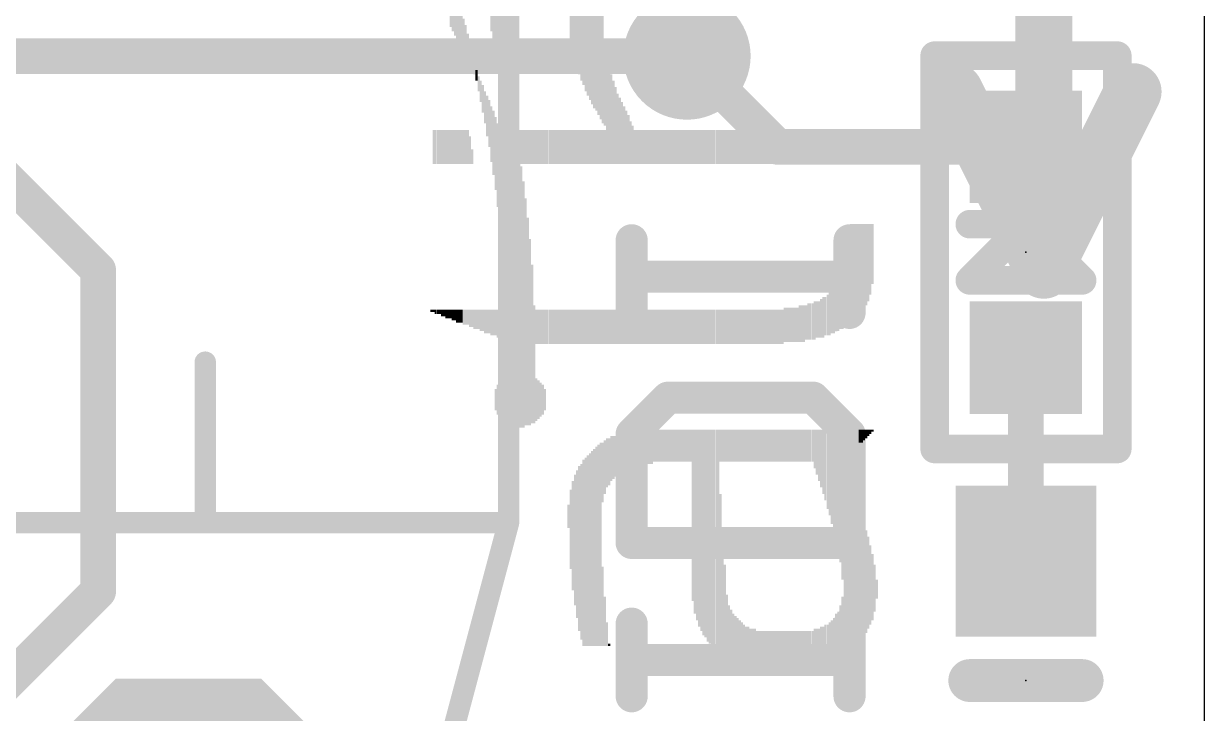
# Model space of a CAD drawing. Extents: x 0 to 50.8, y 0 to 22.9.
# Drawn here: x 42.4 to 50.8, y 8.15 to 13.06 of the extents above; entities that cross this region are included whole.
import ezdxf

# ---------------------------------------------------------------- set-up
doc = ezdxf.new("R2010")
doc.units = 0
for name, color, linetype in [('1', 12, 'CONTINUOUS'), ('16', 5, 'CONTINUOUS'), ('17', 110, 'CONTINUOUS'), ('18', 110, 'CONTINUOUS'), ('20', 4, 'CONTINUOUS'), ('21', 40, 'CONTINUOUS'), ('22', 6, 'CONTINUOUS'), ('23', 40, 'CONTINUOUS')]:
    doc.layers.add(name, color=color, linetype=linetype)

# ---------------------------------------------------------------- blocks, each defined once
blk = doc.blocks.new('RECT')
blk.add_solid([(-0.5, -0.5), (0.5, -0.5), (-0.5, 0.5), (0.5, 0.5)])
blk = doc.blocks.new('OCTAGONP')
at = {"const_width": 0.5}
blk.add_lwpolyline([(-0.25, -0.1036), (-0.25, 0.1036), (-0.1036, 0.25), (0.1036, 0.25), (0.25, 0.1036), (0.25, -0.1036), (0.1036, -0.25), (-0.1036, -0.25), (-0.25, -0.1036), (-0.25, 0.1036)], dxfattribs=at)
blk = doc.blocks.new('ROUNDV')
at = {"const_width": 0.5}
blk.add_lwpolyline([(0, -0.25, 1), (0, 0.25, 1), (0, -0.25)], format="xyb", dxfattribs=at)

msp = doc.modelspace()

# ---------------------------------------------------------------- linework, layer by layer
at = {"layer": '1', "const_width": 0.254}
for points in [[(47.764, 12.18), (47.117, 12.827)], [(49.53, 12.18), (47.764, 12.18)], [(42.926, 11.303), (42.164, 12.065)], [(42.926, 9.017), (42.926, 11.303)], [(49.53, 10.68), (49.53, 9.232)], [(41.068, 7.159), (42.926, 9.017)]]:
    msp.add_lwpolyline(points, dxfattribs=at)
at = {"layer": '1', "const_width": 0.127}
for points in [[(47.1619, 12.8719, 1), (47.0721, 12.7821)], [(47.764, 12.2435, 1), (47.764, 12.1165)], [(47.7191, 12.1351, 1), (47.8089, 12.2249)], [(49.53, 12.1165, 1), (49.53, 12.2435)], [(42.9895, 11.303, 1), (42.8625, 11.303)], [(42.8811, 11.2581, 1), (42.9709, 11.3479)], [(49.5935, 10.68, 1), (49.4665, 10.68)], [(49.4665, 9.232, 1), (49.5935, 9.232)], [(42.8625, 9.017, 1), (42.9895, 9.017)], [(42.9709, 8.9721, 1), (42.8811, 9.0619)]]:
    msp.add_lwpolyline(points, format="xyb", dxfattribs=at)
at = {"layer": '16', "const_width": 0.254}
msp.add_lwpolyline([(47.117, 12.827), (28.448, 12.827)], dxfattribs=at)
at = {"layer": '16', "const_width": 0.127}
msp.add_lwpolyline([(47.117, 12.7635, 1), (47.117, 12.8905)], format="xyb", dxfattribs=at)
at = {"layer": '20'}
msp.add_line((50.8, 2.54), (50.8, 20.32), dxfattribs=at)
at = {"layer": '21'}
for points, const_width in [([(48.88, 10.03), (48.88, 12.83)], 0.2032), ([(48.88, 12.83), (50.18, 12.83)], 0.2032), ([(50.18, 12.83), (50.18, 10.03)], 0.2032), ([(49.13, 11.63), (49.53, 11.63)], 0.2032), ([(49.53, 11.63), (49.13, 11.23)], 0.2032), ([(49.53, 11.63), (49.93, 11.63)], 0.2032), ([(49.93, 11.23), (49.53, 11.63)], 0.2032), ([(49.13, 11.23), (49.93, 11.23)], 0.2032), ([(48.88, 10.03), (50.18, 10.03)], 0.2032), ([(49.13, 8.382), (49.93, 8.382)], 0.3048)]:
    msp.add_lwpolyline(points, dxfattribs=dict(at, const_width=const_width))
for points, const_width in [([(48.9308, 12.83, 1), (48.8292, 12.83)], 0.1016), ([(48.88, 12.8808, 1), (48.88, 12.7792)], 0.1016), ([(50.2308, 12.83, 1), (50.1292, 12.83)], 0.1016), ([(50.18, 12.7792, 1), (50.18, 12.8808)], 0.1016), ([(49.13, 11.6808, 1), (49.13, 11.5792)], 0.1016), ([(49.53, 11.6808, 1), (49.53, 11.5792)], 0.1016), ([(49.5659, 11.6659, 1), (49.4941, 11.5941)], 0.1016), ([(49.5659, 11.5941, 1), (49.4941, 11.6659)], 0.1016), ([(49.53, 11.5792, 1), (49.53, 11.6808)], 0.1016), ([(49.93, 11.5792, 1), (49.93, 11.6808)], 0.1016), ([(49.13, 11.2808, 1), (49.13, 11.1792)], 0.1016), ([(49.0941, 11.2659, 1), (49.1659, 11.1941)], 0.1016), ([(49.8941, 11.1941, 1), (49.9659, 11.2659)], 0.1016), ([(49.93, 11.1792, 1), (49.93, 11.2808)], 0.1016), ([(48.88, 10.0808, 1), (48.88, 9.9792)], 0.1016), ([(50.18, 9.9792, 1), (50.18, 10.0808)], 0.1016), ([(48.8292, 10.03, 1), (48.9308, 10.03)], 0.1016), ([(50.1292, 10.03, 1), (50.2308, 10.03)], 0.1016), ([(49.13, 8.4582, 1), (49.13, 8.3058)], 0.1524), ([(49.93, 8.3058, 1), (49.93, 8.4582)], 0.1524)]:
    msp.add_lwpolyline(points, format="xyb", dxfattribs=dict(at, const_width=const_width))
at = {"layer": '22'}
for points, const_width in [([(49.657, 16.383), (49.657, 11.303)], 0.4064), ([(45.847, 14.204), (45.847, 9.505)], 0.1524), ([(49.657, 11.303), (49.022, 12.573)], 0.4064), ([(49.657, 11.303), (50.292, 12.573)], 0.4064), ([(46.7233, 10.9986), (46.7233, 11.5155)], 0.2286), ([(48.274, 10.9986), (48.274, 11.5155)], 0.2286), ([(46.7233, 11.257), (48.274, 11.257)], 0.2286), ([(43.688, 9.505), (43.688, 10.648)], 0.1524), ([(46.7233, 10.1368), (46.9818, 10.3952)], 0.2286), ([(46.9818, 10.3952), (48.0156, 10.3952)], 0.2286), ([(48.0156, 10.3952), (48.274, 10.1368)], 0.2286), ([(46.7233, 9.3614), (46.7233, 10.1368)], 0.2286), ([(48.274, 10.1368), (48.274, 9.3614)], 0.2286), ([(43.688, 9.505), (37.973, 9.505)], 0.1524), ([(45.847, 9.505), (43.688, 9.505)], 0.1524), ([(44.831, 5.695), (45.847, 9.505)], 0.1524), ([(48.274, 9.3614), (46.7233, 9.3614)], 0.2286), ([(46.7233, 8.27), (46.7233, 8.7869)], 0.2286), ([(48.274, 8.27), (48.274, 8.7869)], 0.2286), ([(46.7233, 8.5284), (48.274, 8.5284)], 0.2286)]:
    msp.add_lwpolyline(points, dxfattribs=dict(at, const_width=const_width))
for points, const_width in [([(49.1129, 12.6184, 1), (48.9311, 12.5276)], 0.2032), ([(50.3829, 12.5276, 1), (50.2011, 12.6184)], 0.2032), ([(46.7805, 11.5155, 1), (46.6662, 11.5155)], 0.1143), ([(48.3312, 11.5155, 1), (48.2169, 11.5155)], 0.1143), ([(49.5661, 11.3484, 1), (49.7479, 11.2576)], 0.2032), ([(49.5661, 11.2576, 1), (49.7479, 11.3484)], 0.2032), ([(46.7233, 11.3142, 1), (46.7233, 11.1999)], 0.1143), ([(48.274, 11.1999, 1), (48.274, 11.3142)], 0.1143), ([(49.5554, 11.303, 1), (49.7586, 11.303)], 0.2032), ([(46.6662, 10.9986, 1), (46.7805, 10.9986)], 0.1143), ([(48.2169, 10.9986, 1), (48.3312, 10.9986)], 0.1143), ([(43.7261, 10.648, 1), (43.6499, 10.648)], 0.0762), ([(46.9818, 10.4524, 1), (46.9818, 10.3381)], 0.1143), ([(47.0222, 10.3548, 1), (46.9413, 10.4356)], 0.1143), ([(48.056, 10.4356, 1), (47.9752, 10.3548)], 0.1143), ([(48.0156, 10.3381, 1), (48.0156, 10.4524)], 0.1143), ([(46.6829, 10.1772, 1), (46.7637, 10.0964)], 0.1143), ([(46.7805, 10.1368, 1), (46.6662, 10.1368)], 0.1143), ([(48.3312, 10.1368, 1), (48.2169, 10.1368)], 0.1143), ([(48.2336, 10.0964, 1), (48.3144, 10.1772)], 0.1143), ([(43.688, 9.5431, 1), (43.688, 9.4669)], 0.0762), ([(43.6499, 9.505, 1), (43.7261, 9.505)], 0.0762), ([(43.688, 9.4669, 1), (43.688, 9.5431)], 0.0762), ([(45.8089, 9.505, 1), (45.8851, 9.505)], 0.0762), ([(45.8838, 9.4952, 1), (45.8102, 9.5148)], 0.0762), ([(45.847, 9.4669, 1), (45.847, 9.5431)], 0.0762), ([(46.7233, 9.4186, 1), (46.7233, 9.3043)], 0.1143), ([(46.6662, 9.3614, 1), (46.7805, 9.3614)], 0.1143), ([(48.2169, 9.3614, 1), (48.3312, 9.3614)], 0.1143), ([(48.274, 9.3043, 1), (48.274, 9.4186)], 0.1143), ([(46.7805, 8.7869, 1), (46.6662, 8.7869)], 0.1143), ([(48.3312, 8.7869, 1), (48.2169, 8.7869)], 0.1143), ([(46.7233, 8.5856, 1), (46.7233, 8.4713)], 0.1143), ([(48.274, 8.4713, 1), (48.274, 8.5856)], 0.1143), ([(46.6662, 8.27, 1), (46.7805, 8.27)], 0.1143), ([(48.2169, 8.27, 1), (48.3312, 8.27)], 0.1143)]:
    msp.add_lwpolyline(points, format="xyb", dxfattribs=dict(at, const_width=const_width))
at = {"layer": '23'}
for p in [(49.53, 11.43), (49.53, 8.382)]:
    msp.add_point(p, dxfattribs=at)

# ---------------------------------------------------------------- block references
at = {"layer": '1', "xscale": 0.8, "yscale": 0.8}
for p in [(49.53, 12.18), (49.53, 10.68)]:
    msp.add_blockref('RECT', p, dxfattribs=at)
at = {"layer": '1', "xscale": 1.075, "rotation": 90}
msp.add_blockref('RECT', (49.53, 9.232), dxfattribs=at)
at = {"layer": '17', "xscale": 2.5, "yscale": 2.5}
msp.add_blockref('OCTAGONP', (43.568, 7.145), dxfattribs=at)
msp.add_blockref('OCTAGONP', (43.568, 7.145), dxfattribs=at)
at = {"layer": '18', "xscale": 0.9064, "yscale": 0.9064}
msp.add_blockref('ROUNDV', (47.117, 12.827), dxfattribs=at)
msp.add_blockref('ROUNDV', (47.117, 12.827), dxfattribs=at)
at = {"layer": '21', "yscale": 0.0152, "rotation": 90}
for p, xscale in [((45.8165, 12.7356), 2.9718), ((45.8318, 13.5433), 1.4173), ((45.8013, 13.429), 1.463), ((45.7556, 13.4595), 1.1582), ((45.7708, 13.4442), 1.2497), ((45.786, 13.4366), 1.3564), ((45.7403, 13.4671), 1.0516), ((45.7251, 13.4747), 0.9449), ((46.5176, 12.987), 1.2802), ((46.4261, 13.0251), 1.0211), ((46.4414, 13.0175), 1.0668), ((46.4566, 13.0099), 1.1125), ((46.4718, 13.0099), 1.143), ((46.4871, 13.0023), 1.1887), ((46.5023, 12.9946), 1.2344), ((46.3804, 13.048), 0.8534), ((46.3956, 13.0327), 0.9144), ((46.4109, 13.0327), 0.9754), ((45.4355, 13.2232), 0.381), ((45.4508, 13.1851), 0.3658), ((46.3347, 13.0632), 0.6706), ((46.3499, 13.0632), 0.7315), ((46.3652, 13.048), 0.7925), ((45.466, 13.1394), 0.3353), ((46.3042, 13.0785), 0.4572), ((46.3194, 13.0708), 0.5639), ((45.4812, 13.1013), 0.32), ((45.4965, 13.0708), 0.2896), ((46.289, 13.0861), 0.32), ((45.5117, 13.0251), 0.2591), ((45.527, 12.9794), 0.2286), ((45.5422, 12.9413), 0.2134), ((45.5574, 12.8956), 0.1829), ((45.5727, 12.8422), 0.1676), ((45.5879, 12.7965), 0.1372), ((46.5328, 12.6136), 0.5639), ((45.6032, 12.7508), 0.1067), ((46.548, 12.4308), 0.7468), ((45.6184, 12.6898), 0.0762), ((46.5633, 12.4003), 0.6858), ((46.5785, 12.3774), 0.6401), ((45.6336, 12.6289), 0.1067), ((45.6489, 12.5755), 0.1524), ((45.6641, 12.5222), 0.1981), ((45.8013, 12.0345), 1.1735), ((45.8318, 11.7221), 1.8288), ((46.5938, 12.3546), 0.5944), ((45.6794, 12.4612), 0.2286), ((45.6946, 12.4003), 0.2896), ((45.847, 11.3792), 2.3622), ((46.609, 12.3317), 0.5486), ((46.6242, 12.3088), 0.5029), ((46.6395, 12.2936), 0.4724), ((45.7098, 12.3469), 0.3353), ((45.7251, 12.2707), 0.3962), ((45.8622, 11.3411), 2.286), ((46.6547, 12.2784), 0.442), ((46.67, 12.2631), 0.4115), ((45.7403, 12.2098), 0.4572), ((45.7556, 12.1336), 0.5182), ((45.786, 12.0193), 0.8077), ((45.8775, 11.303), 2.2098), ((46.6852, 12.2479), 0.381), ((46.7004, 12.2326), 0.3505), ((46.7157, 12.2098), 0.3048), ((45.3136, 12.1793), 0.2438), ((45.3288, 12.1793), 0.2438), ((45.3441, 12.1793), 0.2438), ((45.3593, 12.1793), 0.2438), ((45.3746, 12.1793), 0.2438), ((45.3898, 12.1793), 0.2438), ((45.405, 12.1793), 0.2438), ((45.4203, 12.1793), 0.2438), ((45.4355, 12.1793), 0.2438), ((45.4508, 12.1793), 0.2438), ((45.466, 12.1793), 0.2438), ((45.4812, 12.1793), 0.2438), ((45.4965, 12.1793), 0.2438), ((45.5117, 12.1793), 0.2438), ((45.527, 12.1793), 0.2438), ((45.5422, 12.1793), 0.2438), ((45.5574, 12.1793), 0.2438), ((45.7708, 12.0498), 0.5944), ((45.8927, 11.2573), 2.1184), ((45.908, 11.242), 2.1184), ((45.9232, 11.242), 2.1184), ((45.9384, 12.1793), 0.2438), ((45.9537, 12.1793), 0.2438), ((45.9689, 12.1793), 0.2438), ((45.9842, 12.1793), 0.2438), ((45.9994, 12.1793), 0.2438), ((46.0146, 12.1793), 0.2438), ((46.0299, 12.1793), 0.2438), ((46.0451, 12.1793), 0.2438), ((46.0604, 12.1793), 0.2438), ((46.0756, 12.1793), 0.2438), ((46.0908, 12.1793), 0.2438), ((46.1061, 12.1793), 0.2438), ((46.1213, 12.1793), 0.2438), ((46.1366, 12.1793), 0.2438), ((46.1518, 12.1793), 0.2438), ((46.167, 12.1793), 0.2438), ((46.1823, 12.1793), 0.2438), ((46.1975, 12.1793), 0.2438), ((46.2128, 12.1793), 0.2438), ((46.228, 12.1793), 0.2438), ((46.2432, 12.1793), 0.2438), ((46.2585, 12.1793), 0.2438), ((46.2737, 12.1793), 0.2438), ((46.289, 12.1793), 0.2438), ((46.3042, 12.1793), 0.2438), ((46.3194, 12.1793), 0.2438), ((46.3347, 12.1793), 0.2438), ((46.3499, 12.1793), 0.2438), ((46.3652, 12.1793), 0.2438), ((46.3804, 12.1793), 0.2438), ((46.3956, 12.1793), 0.2438), ((46.4109, 12.1793), 0.2438), ((46.4261, 12.1793), 0.2438), ((46.4414, 12.1793), 0.2438), ((46.4566, 12.1793), 0.2438), ((46.4718, 12.1793), 0.2438), ((46.4871, 12.1793), 0.2438), ((46.5023, 12.1793), 0.2438), ((46.5176, 12.1793), 0.2438), ((46.5328, 12.1793), 0.2438), ((46.7309, 12.1945), 0.2743), ((46.7462, 12.1793), 0.2438), ((46.7614, 12.1793), 0.2438), ((46.7766, 12.1793), 0.2438), ((46.7919, 12.1793), 0.2438), ((46.8071, 12.1793), 0.2438), ((46.8224, 12.1793), 0.2438), ((46.8376, 12.1793), 0.2438), ((46.8528, 12.1793), 0.2438), ((46.8681, 12.1793), 0.2438), ((46.8833, 12.1793), 0.2438), ((46.8986, 12.1793), 0.2438), ((46.9138, 12.1793), 0.2438), ((46.929, 12.1793), 0.2438), ((46.9443, 12.1793), 0.2438), ((46.9595, 12.1793), 0.2438), ((46.9748, 12.1793), 0.2438), ((46.99, 12.1793), 0.2438), ((47.0052, 12.1793), 0.2438), ((47.0205, 12.1793), 0.2438), ((47.0357, 12.1793), 0.2438), ((47.051, 12.1793), 0.2438), ((47.0662, 12.1793), 0.2438), ((47.0814, 12.1793), 0.2438), ((47.0967, 12.1793), 0.2438), ((47.1119, 12.1793), 0.2438), ((47.1272, 12.1793), 0.2438), ((47.1424, 12.1793), 0.2438), ((47.1576, 12.1793), 0.2438), ((47.1729, 12.1793), 0.2438), ((47.1881, 12.1793), 0.2438), ((47.2034, 12.1793), 0.2438), ((47.2186, 12.1793), 0.2438), ((47.2338, 12.1793), 0.2438), ((47.2491, 12.1793), 0.2438), ((47.2643, 12.1793), 0.2438), ((47.2796, 12.1793), 0.2438), ((47.2948, 12.1793), 0.2438), ((47.31, 12.1793), 0.2438), ((47.3253, 12.1793), 0.2438), ((47.3405, 12.1793), 0.2438), ((47.3558, 12.1793), 0.2438), ((47.371, 12.1793), 0.2438), ((47.3862, 12.1793), 0.2438), ((47.4015, 12.1793), 0.2438), ((47.4167, 12.1793), 0.2438), ((47.432, 12.1793), 0.2438), ((47.4472, 12.1793), 0.2438), ((47.4624, 12.1793), 0.2438), ((47.4777, 12.1793), 0.2438), ((47.4929, 12.1793), 0.2438), ((47.5082, 12.1793), 0.2438), ((47.5234, 12.1793), 0.2438), ((47.5386, 12.1793), 0.2438), ((47.5539, 12.1793), 0.2438), ((47.5691, 12.1793), 0.2438), ((47.5844, 12.1793), 0.2438), ((47.5996, 12.1793), 0.2438), ((47.6148, 12.1793), 0.2438), ((47.6301, 12.1793), 0.2438), ((47.6453, 12.1793), 0.2438), ((47.6606, 12.1793), 0.2438), ((47.6758, 12.1793), 0.2438), ((47.691, 12.1793), 0.2438), ((47.7063, 12.1793), 0.2438), ((47.7215, 12.1793), 0.2438), ((47.7368, 12.1793), 0.2438), ((47.752, 12.1793), 0.2438), ((47.7672, 12.1793), 0.2438), ((47.7825, 12.1793), 0.2438), ((47.7977, 12.1793), 0.2438), ((47.813, 12.1793), 0.2438), ((47.8282, 12.1793), 0.2438), ((47.8434, 12.1793), 0.2438), ((47.8587, 12.1793), 0.2438), ((47.8739, 12.1793), 0.2438), ((47.8892, 12.1793), 0.2438), ((47.9044, 12.1793), 0.2438), ((47.9196, 12.1793), 0.2438), ((47.9349, 12.1793), 0.2438), ((47.9501, 12.1793), 0.2438), ((47.9654, 12.1793), 0.2438), ((47.9806, 12.1793), 0.2438), ((47.9958, 12.1793), 0.2438), ((48.0111, 12.1793), 0.2438), ((48.0263, 12.1793), 0.2438), ((48.0416, 12.1793), 0.2438), ((48.0568, 12.1793), 0.2438), ((48.072, 12.1793), 0.2438), ((48.0873, 12.1793), 0.2438), ((48.1025, 12.1793), 0.2438), ((48.1178, 12.1793), 0.2438), ((48.133, 12.1793), 0.2438), ((48.1482, 12.1793), 0.2438), ((48.1635, 12.1793), 0.2438), ((48.1787, 12.1793), 0.2438), ((48.194, 12.1793), 0.2438), ((48.2092, 12.1793), 0.2438), ((48.2244, 12.1793), 0.2438), ((48.2397, 12.1793), 0.2438), ((48.2549, 12.1793), 0.2438), ((48.2702, 12.1793), 0.2438), ((48.2854, 12.1793), 0.2438), ((48.3006, 12.1793), 0.2438), ((48.3159, 12.1793), 0.2438), ((48.3311, 12.1793), 0.2438), ((48.3464, 12.1793), 0.2438), ((48.3616, 12.1793), 0.2438), ((48.3768, 12.1793), 0.2438), ((48.3921, 12.1793), 0.2438), ((48.4073, 12.1793), 0.2438), ((48.4226, 12.1793), 0.2438), ((48.4378, 12.1793), 0.2438), ((45.5727, 12.1564), 0.1981), ((45.5879, 12.1107), 0.1067), ((45.9384, 11.1125), 1.8593), ((45.9537, 11.0592), 1.7526), ((45.9689, 11.0058), 1.6154), ((45.9842, 10.9372), 1.4783), ((48.2702, 11.2649), 0.701), ((48.2854, 11.2801), 0.701), ((48.3006, 11.2878), 0.6858), ((48.3159, 11.2954), 0.6706), ((48.3311, 11.303), 0.6553), ((48.3464, 11.3106), 0.6401), ((48.3616, 11.3182), 0.6248), ((48.3768, 11.3335), 0.5944), ((48.3921, 11.3411), 0.5791), ((48.4073, 11.3563), 0.5486), ((48.4226, 11.3792), 0.5029), ((48.4378, 11.4173), 0.4267), ((45.9994, 10.861), 1.3259), ((48.2549, 11.2192), 0.6401), ((48.2397, 11.1811), 0.5639), ((48.2244, 11.143), 0.5182), ((46.0146, 10.7772), 1.1278), ((48.194, 11.0668), 0.3962), ((48.2092, 11.1049), 0.442), ((48.1635, 11.0211), 0.3353), ((48.1787, 11.0439), 0.3505), ((48.072, 10.9601), 0.2743), ((48.0873, 10.9677), 0.2896), ((48.1025, 10.9753), 0.2743), ((48.1178, 10.983), 0.2896), ((48.133, 10.9906), 0.3048), ((48.1482, 11.0058), 0.3048), ((45.2984, 11.0134), 0.0152), ((45.3136, 11.0134), 0.0152), ((45.3288, 11.0058), 0.0305), ((45.3441, 11.0058), 0.0305), ((45.3593, 11.0058), 0.0305), ((45.3746, 10.9982), 0.0457), ((45.3898, 10.9982), 0.0457), ((45.405, 10.9906), 0.061), ((45.4203, 10.9906), 0.061), ((45.4355, 10.9906), 0.061), ((45.4508, 10.983), 0.0762), ((45.466, 10.983), 0.0762), ((45.4812, 10.9753), 0.0914), ((45.4965, 10.9753), 0.0914), ((45.5117, 10.9753), 0.0914), ((45.527, 10.9677), 0.1067), ((45.5422, 10.9677), 0.1067), ((45.5574, 10.9677), 0.1067), ((45.5727, 10.9601), 0.1219), ((45.5879, 10.9601), 0.1219), ((45.6032, 10.9525), 0.1372), ((45.6184, 10.9525), 0.1372), ((45.6336, 10.9525), 0.1372), ((45.6489, 10.9449), 0.1524), ((45.6641, 10.9449), 0.1524), ((45.6794, 10.9372), 0.1676), ((45.6946, 10.9372), 0.1676), ((45.7098, 10.9372), 0.1676), ((45.7251, 10.9296), 0.1829), ((45.7403, 10.9296), 0.1829), ((45.7556, 10.9296), 0.1829), ((45.7708, 10.922), 0.1981), ((45.786, 10.922), 0.1981), ((45.8013, 10.9144), 0.2134), ((45.8165, 10.9144), 0.2134), ((46.0299, 10.6324), 0.8382), ((46.0451, 10.8991), 0.2438), ((46.0604, 10.8991), 0.2438), ((46.0756, 10.8991), 0.2438), ((46.0908, 10.8991), 0.2438), ((46.1061, 10.8991), 0.2438), ((46.1213, 10.8991), 0.2438), ((46.1366, 10.8991), 0.2438), ((46.1518, 10.8991), 0.2438), ((46.167, 10.8991), 0.2438), ((46.1823, 10.8991), 0.2438), ((46.1975, 10.8991), 0.2438), ((46.2128, 10.8991), 0.2438), ((46.228, 10.8991), 0.2438), ((46.2432, 10.8991), 0.2438), ((46.2585, 10.8991), 0.2438), ((46.2737, 10.8991), 0.2438), ((46.289, 10.8991), 0.2438), ((46.3042, 10.8991), 0.2438), ((46.3194, 10.8991), 0.2438), ((46.3347, 10.8991), 0.2438), ((46.3499, 10.8991), 0.2438), ((46.3652, 10.8991), 0.2438), ((46.3804, 10.8991), 0.2438), ((46.3956, 10.8991), 0.2438), ((46.4109, 10.8991), 0.2438), ((46.4261, 10.8991), 0.2438), ((46.4414, 10.8991), 0.2438), ((46.4566, 10.8991), 0.2438), ((46.4718, 10.8991), 0.2438), ((46.4871, 10.8991), 0.2438), ((46.5023, 10.8991), 0.2438), ((46.5176, 10.8991), 0.2438), ((46.5328, 10.8991), 0.2438), ((46.548, 10.8991), 0.2438), ((46.5633, 10.8991), 0.2438), ((46.5785, 10.8991), 0.2438), ((46.5938, 10.8991), 0.2438), ((46.609, 10.8991), 0.2438), ((46.6242, 10.8991), 0.2438), ((46.6395, 10.8991), 0.2438), ((46.6547, 10.8991), 0.2438), ((46.67, 10.8991), 0.2438), ((46.6852, 10.8991), 0.2438), ((46.7004, 10.8991), 0.2438), ((46.7157, 10.8991), 0.2438), ((46.7309, 10.8991), 0.2438), ((46.7462, 10.8991), 0.2438), ((46.7614, 10.8991), 0.2438), ((46.7766, 10.8991), 0.2438), ((46.7919, 10.8991), 0.2438), ((46.8071, 10.8991), 0.2438), ((46.8224, 10.8991), 0.2438), ((46.8376, 10.8991), 0.2438), ((46.8528, 10.8991), 0.2438), ((46.8681, 10.8991), 0.2438), ((46.8833, 10.8991), 0.2438), ((46.8986, 10.8991), 0.2438), ((46.9138, 10.8991), 0.2438), ((46.929, 10.8991), 0.2438), ((46.9443, 10.8991), 0.2438), ((46.9595, 10.8991), 0.2438), ((46.9748, 10.8991), 0.2438), ((46.99, 10.8991), 0.2438), ((47.0052, 10.8991), 0.2438), ((47.0205, 10.8991), 0.2438), ((47.0357, 10.8991), 0.2438), ((47.051, 10.8991), 0.2438), ((47.0662, 10.8991), 0.2438), ((47.0814, 10.8991), 0.2438), ((47.0967, 10.8991), 0.2438), ((47.1119, 10.8991), 0.2438), ((47.1272, 10.8991), 0.2438), ((47.1424, 10.8991), 0.2438), ((47.1576, 10.8991), 0.2438), ((47.1729, 10.8991), 0.2438), ((47.1881, 10.8991), 0.2438), ((47.2034, 10.8991), 0.2438), ((47.2186, 10.8991), 0.2438), ((47.2338, 10.8991), 0.2438), ((47.2491, 10.8991), 0.2438), ((47.2643, 10.8991), 0.2438), ((47.2796, 10.8991), 0.2438), ((47.2948, 10.8991), 0.2438), ((47.31, 10.8991), 0.2438), ((47.3253, 10.8991), 0.2438), ((47.3405, 10.8991), 0.2438), ((47.3558, 10.8991), 0.2438), ((47.371, 10.8991), 0.2438), ((47.3862, 10.8991), 0.2438), ((47.4015, 10.8991), 0.2438), ((47.4167, 10.8991), 0.2438), ((47.432, 10.8991), 0.2438), ((47.4472, 10.8991), 0.2438), ((47.4624, 10.8991), 0.2438), ((47.4777, 10.8991), 0.2438), ((47.4929, 10.8991), 0.2438), ((47.5082, 10.8991), 0.2438), ((47.5234, 10.8991), 0.2438), ((47.5386, 10.8991), 0.2438), ((47.5539, 10.8991), 0.2438), ((47.5691, 10.8991), 0.2438), ((47.5844, 10.8991), 0.2438), ((47.5996, 10.8991), 0.2438), ((47.6148, 10.8991), 0.2438), ((47.6301, 10.8991), 0.2438), ((47.6453, 10.8991), 0.2438), ((47.6606, 10.8991), 0.2438), ((47.6758, 10.8991), 0.2438), ((47.691, 10.8991), 0.2438), ((47.7063, 10.8991), 0.2438), ((47.7215, 10.8991), 0.2438), ((47.7368, 10.8991), 0.2438), ((47.752, 10.8991), 0.2438), ((47.7672, 10.8991), 0.2438), ((47.7825, 10.8991), 0.2438), ((47.7977, 10.8991), 0.2438), ((47.813, 10.9144), 0.2438), ((47.8282, 10.9144), 0.2438), ((47.8434, 10.9144), 0.2438), ((47.8587, 10.9144), 0.2438), ((47.8739, 10.9144), 0.2438), ((47.8892, 10.9144), 0.2438), ((47.9044, 10.9144), 0.2438), ((47.9196, 10.922), 0.2591), ((47.9349, 10.922), 0.2591), ((47.9501, 10.922), 0.2591), ((47.9654, 10.9296), 0.2438), ((47.9806, 10.9372), 0.2591), ((47.9958, 10.9372), 0.2591), ((48.0111, 10.9372), 0.2591), ((48.0263, 10.9449), 0.2743), ((48.0416, 10.9525), 0.2591), ((48.0568, 10.9525), 0.2591), ((45.8013, 10.3734), 0.2896), ((45.8165, 10.381), 0.3048), ((45.8318, 10.381), 0.3353), ((46.0451, 10.381), 0.3048), ((46.0604, 10.381), 0.2743), ((45.7556, 10.381), 0.1524), ((45.7708, 10.381), 0.2134), ((45.786, 10.3734), 0.2591), ((46.0756, 10.381), 0.2438), ((46.0908, 10.381), 0.2134), ((46.1061, 10.381), 0.1524), ((46.5328, 9.9009), 0.381), ((46.548, 9.9314), 0.3505), ((46.5633, 9.939), 0.3353), ((46.5785, 9.9619), 0.32), ((46.5938, 9.9695), 0.3048), ((46.609, 9.9771), 0.2896), ((46.6242, 9.9924), 0.2896), ((46.6395, 10), 0.2743), ((46.6547, 10.0076), 0.2591), ((46.67, 10.0152), 0.2743), ((46.6852, 10.0228), 0.2591), ((46.7004, 10.0228), 0.2591), ((46.7157, 10.0305), 0.2438), ((46.7309, 10.0381), 0.2591), ((46.7462, 10.0381), 0.2591), ((46.7614, 10.0457), 0.2438), ((46.7766, 10.0457), 0.2438), ((46.7919, 10.0457), 0.2438), ((46.8071, 10.0457), 0.2438), ((46.8224, 10.0457), 0.2438), ((46.8376, 10.0457), 0.2438), ((46.8528, 10.0457), 0.2438), ((46.8681, 10.0457), 0.2438), ((46.8833, 10.0533), 0.2286), ((46.8986, 10.0533), 0.2286), ((46.9138, 10.0533), 0.2286), ((46.929, 10.0533), 0.2286), ((46.9443, 10.0533), 0.2286), ((46.9595, 10.0533), 0.2286), ((46.9748, 10.0533), 0.2286), ((46.99, 10.0533), 0.2286), ((47.0052, 10.0533), 0.2286), ((47.0205, 10.0533), 0.2286), ((47.0357, 10.0533), 0.2286), ((47.051, 10.0533), 0.2286), ((47.0662, 10.0533), 0.2286), ((47.0814, 10.0533), 0.2286), ((47.0967, 10.0533), 0.2286), ((47.1119, 10.0533), 0.2286), ((47.1272, 10.0533), 0.2286), ((47.1424, 10.0533), 0.2286), ((47.1576, 9.558), 1.2192), ((47.1729, 9.5123), 1.3106), ((47.1881, 9.4894), 1.3564), ((47.2034, 9.4666), 1.4021), ((47.2186, 9.4513), 1.4326), ((47.2338, 9.4361), 1.463), ((47.2491, 9.4285), 1.4783), ((47.2643, 9.4132), 1.5088), ((47.2796, 9.4056), 1.524), ((47.2948, 9.398), 1.5392), ((47.31, 9.3904), 1.5545), ((47.3253, 9.3828), 1.5697), ((47.3405, 9.3828), 1.5697), ((47.3558, 10.0533), 0.2286), ((47.371, 10.0533), 0.2286), ((47.3862, 10.0533), 0.2286), ((47.4015, 10.0533), 0.2286), ((47.4167, 10.0533), 0.2286), ((47.432, 10.0533), 0.2286), ((47.4472, 10.0533), 0.2286), ((47.4624, 10.0533), 0.2286), ((47.4777, 10.0533), 0.2286), ((47.4929, 10.0533), 0.2286), ((47.5082, 10.0533), 0.2286), ((47.5234, 10.0533), 0.2286), ((47.5386, 10.0533), 0.2286), ((47.5539, 10.0533), 0.2286), ((47.5691, 10.0533), 0.2286), ((47.5844, 10.0533), 0.2286), ((47.5996, 10.0533), 0.2286), ((47.6148, 10.0533), 0.2286), ((47.6301, 10.0533), 0.2286), ((47.6453, 10.0533), 0.2286), ((47.6606, 10.0533), 0.2286), ((47.6758, 10.0533), 0.2286), ((47.691, 10.0533), 0.2286), ((47.7063, 10.0533), 0.2286), ((47.7215, 10.0533), 0.2286), ((47.7368, 10.0533), 0.2286), ((47.752, 10.0533), 0.2286), ((47.7672, 10.0533), 0.2286), ((47.7825, 10.0533), 0.2286), ((47.7977, 10.0533), 0.2286), ((47.813, 10.0533), 0.2286), ((47.8282, 10.0533), 0.2286), ((47.8434, 10.0533), 0.2286), ((47.8587, 10.0533), 0.2286), ((47.8739, 10.0533), 0.2286), ((47.8892, 10.0533), 0.2286), ((47.9044, 10.0533), 0.2286), ((47.9196, 10.0533), 0.2286), ((47.9349, 10.0533), 0.2286), ((47.9501, 10.0533), 0.2286), ((47.9654, 10.0533), 0.2286), ((47.9806, 10.0533), 0.2286), ((47.9958, 10.0533), 0.2286), ((48.0111, 10.0533), 0.2286), ((48.0263, 10.0305), 0.2743), ((48.0416, 10.0076), 0.32), ((48.0568, 9.9847), 0.3658), ((48.072, 9.9619), 0.4115), ((48.0873, 9.939), 0.4572), ((48.1025, 9.9162), 0.5029), ((48.1178, 9.8857), 0.5639), ((48.133, 9.8628), 0.6096), ((48.1482, 9.8323), 0.6706), ((48.1635, 9.8019), 0.7315), ((48.1787, 9.7714), 0.7925), ((48.194, 9.7333), 0.8687), ((48.2092, 10.0609), 0.2134), ((48.2244, 10.0609), 0.2134), ((48.2397, 10.0686), 0.1981), ((48.2549, 10.0762), 0.1829), ((48.2702, 10.0838), 0.1676), ((48.2854, 10.0914), 0.1524), ((48.3006, 10.099), 0.1372), ((48.3159, 10.1067), 0.1219), ((48.3311, 10.1143), 0.1067), ((48.3464, 10.1219), 0.0914), ((48.3616, 10.1219), 0.0914), ((48.3768, 10.1295), 0.0762), ((48.3921, 10.1371), 0.061), ((48.4073, 10.1448), 0.0457), ((48.4226, 10.1524), 0.0305), ((48.4378, 10.16), 0.0152), ((46.4414, 9.3218), 1.3868), ((46.4566, 9.3294), 1.4021), ((46.4718, 9.337), 1.4173), ((46.4871, 9.3447), 1.4326), ((46.5023, 9.3523), 1.4478), ((46.5176, 9.8628), 0.4267), ((46.3652, 9.2989), 1.2497), ((46.3804, 9.2913), 1.3259), ((46.3956, 9.2989), 1.3411), ((46.4109, 9.3066), 1.3564), ((46.4261, 9.3142), 1.3716), ((46.3194, 9.3828), 0.9296), ((46.3347, 9.3523), 1.0516), ((46.3499, 9.3218), 1.1735), ((48.2092, 9.5656), 0.6858), ((48.2244, 9.4894), 0.7772), ((48.2397, 9.2075), 1.2802), ((46.3042, 9.4132), 0.7772), ((48.2549, 9.1923), 1.2192), ((48.2702, 9.177), 1.1887), ((46.289, 9.459), 0.5639), ((47.3558, 9.1465), 1.1278), ((48.2854, 9.1694), 1.143), ((48.3006, 9.1618), 1.0973), ((46.2737, 9.5504), 0.1676), ((48.3159, 9.1465), 1.0363), ((48.3311, 9.1313), 0.9754), ((48.3464, 9.1237), 0.9296), ((48.3616, 9.1084), 0.8687), ((47.371, 9.017), 0.8992), ((48.3768, 9.1008), 0.7925), ((48.3921, 9.0856), 0.7315), ((48.4073, 9.078), 0.6553), ((48.4226, 9.0627), 0.5639), ((48.4378, 9.0475), 0.4724), ((46.5176, 8.9103), 0.5639), ((47.3862, 8.8875), 0.6401), ((48.453, 9.0399), 0.3353), ((48.4683, 9.0322), 0.1372), ((47.4015, 8.7732), 0.442), ((46.5328, 8.8036), 0.3505), ((47.4167, 8.7351), 0.3658), ((48.2092, 8.7351), 0.3658), ((48.2244, 8.7655), 0.4267), ((47.432, 8.7122), 0.3505), ((47.4472, 8.697), 0.32), ((47.4624, 8.6817), 0.32), ((47.4777, 8.6741), 0.3048), ((48.1635, 8.6741), 0.3048), ((48.1787, 8.697), 0.32), ((48.194, 8.7046), 0.3353), ((46.548, 8.7122), 0.1676), ((47.4929, 8.6665), 0.2896), ((47.5082, 8.6512), 0.2896), ((47.5234, 8.6436), 0.2743), ((47.5386, 8.636), 0.2591), ((47.5539, 8.636), 0.2591), ((47.5691, 8.6208), 0.2591), ((47.5844, 8.6208), 0.2591), ((47.5996, 8.6208), 0.2591), ((48.0263, 8.6208), 0.2591), ((48.0416, 8.6208), 0.2591), ((48.0568, 8.6208), 0.2591), ((48.072, 8.636), 0.2591), ((48.0873, 8.636), 0.2591), ((48.1025, 8.6436), 0.2743), ((48.1178, 8.6436), 0.2743), ((48.133, 8.6589), 0.2743), ((48.1482, 8.6665), 0.2896), ((47.6148, 8.6131), 0.2438), ((47.6301, 8.6131), 0.2438), ((47.6453, 8.6131), 0.2438), ((47.6606, 8.6131), 0.2438), ((47.6758, 8.6131), 0.2438), ((47.691, 8.6131), 0.2438), ((47.7063, 8.6131), 0.2438), ((47.7215, 8.6131), 0.2438), ((47.7368, 8.6131), 0.2438), ((47.752, 8.6131), 0.2438), ((47.7672, 8.6131), 0.2438), ((47.7825, 8.6131), 0.2438), ((47.7977, 8.6131), 0.2438), ((47.813, 8.6131), 0.2438), ((47.8282, 8.6131), 0.2438), ((47.8434, 8.6131), 0.2438), ((47.8587, 8.6131), 0.2438), ((47.8739, 8.6131), 0.2438), ((47.8892, 8.6131), 0.2438), ((47.9044, 8.6131), 0.2438), ((47.9196, 8.6131), 0.2438), ((47.9349, 8.6131), 0.2438), ((47.9501, 8.6131), 0.2438), ((47.9654, 8.6131), 0.2438), ((47.9806, 8.6131), 0.2438), ((47.9958, 8.6131), 0.2438), ((48.0111, 8.6131), 0.2438), ((46.5633, 8.636), 0.0152)]:
    msp.add_blockref('RECT', p, dxfattribs=dict(at, xscale=xscale))

doc.saveas('drawing.dxf')
